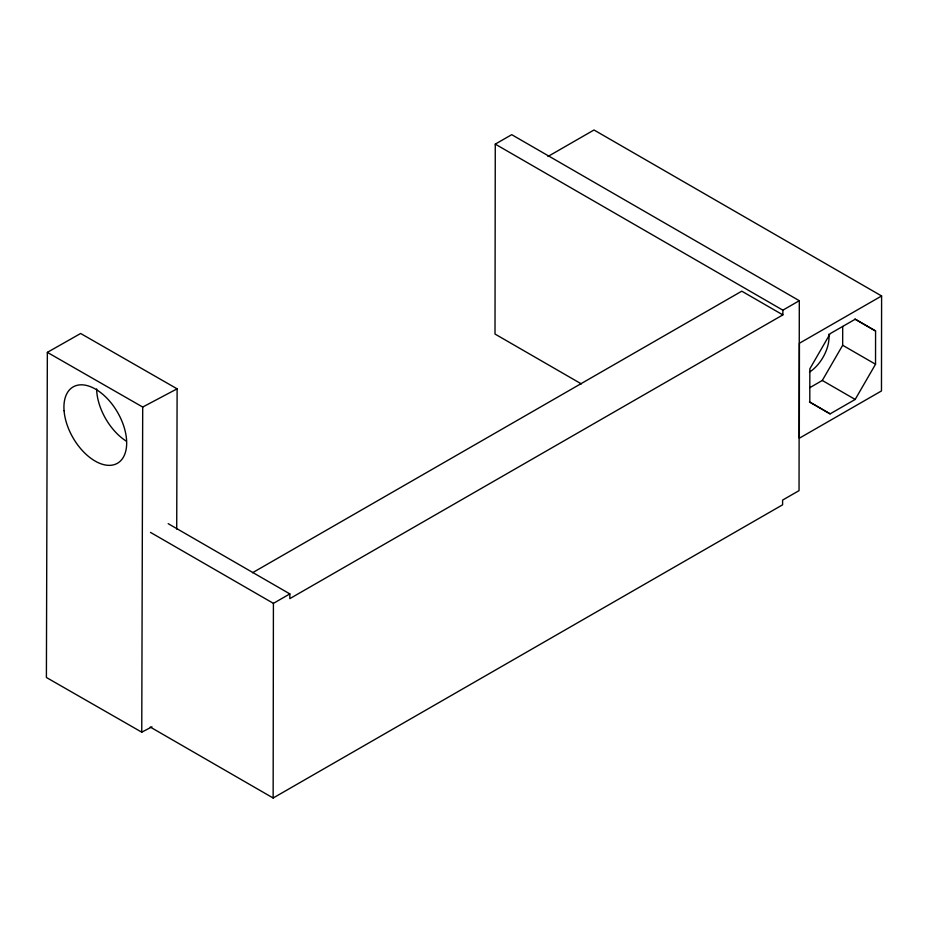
<?xml version="1.0" encoding="UTF-8"?>
<svg xmlns="http://www.w3.org/2000/svg" width="928" height="928" viewBox="0 0 928 928"><rect width="100%" height="100%" fill="white"/><g stroke="black" fill="none" stroke-linecap="round" stroke-linejoin="round"><path stroke-width="1.39" d="M273.145 798.01L273.412 603.362L289.849 593.908L289.838 598.63L782.861 314.894L782.872 310.172L799.31 300.707L799.043 490.634L782.606 500.088L782.606 504.809L273.145 798.01L150.22 727.03M799.31 300.707L511.711 134.676L495.274 144.13L495.007 334.045L581.357 383.902M809.773 387.684L822.301 380.468L842.67 345.274L842.694 326.482M875.533 364.24L875.58 330.994L855.28 319.197L830.212 333.616L809.842 368.822L809.796 402.056L830.108 413.865L855.175 399.446L875.533 364.24L842.67 345.274M881.6 295.974L881.472 390.943L799.31 438.225L799.426 343.244L881.6 295.974L594.001 129.99L547.938 156.496M176.714 529.076L177.12 388.832L80.643 333.488L47.351 352.362L46.4 677.498L141.752 732.18L151.948 726.833M141.752 732.18L142.703 407.044L47.351 352.362M252.52 572.738L741.774 291.172L782.861 314.894M142.703 407.044L177.12 388.832M854.885 319.058L875.58 330.994M495.274 144.13L782.872 310.172M822.301 380.468L855.175 399.446M809.413 401.917L830.108 413.865M168.177 523.659L289.849 593.908M150.487 532.394L273.412 603.362M828.855 334.15A29.046 16.774 -60 0 1 809.518 372.058M126.254 441.125A44.138 25.648 59.8 0 1 96.628 388.925M64.067 410.698A44.138 25.648 59.8 0 0 113.471 464.858A44.138 25.648 59.8 0 0 108.356 399.713A44.138 25.648 59.8 0 0 64.067 410.698"/></g></svg>
